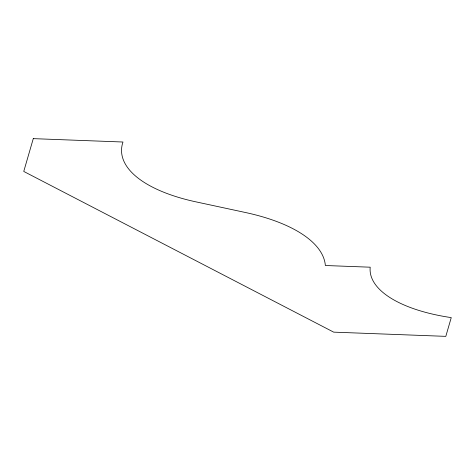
<?xml version="1.0" encoding="UTF-8"?>
<svg xmlns="http://www.w3.org/2000/svg" width="475" height="475" viewBox="0 0 475 475"><rect width="100%" height="100%" fill="white"/><g stroke="black" fill="none" stroke-linecap="round" stroke-linejoin="round"><path stroke-width="0.71" d="M33.28 138.641L23.75 171.439L333.688 332.144L445.805 336.359L451.25 317.615A126.57 52.689 -0.9 0 1 370.203 267.199L325.357 265.513A153.841 64.042 -0.9 0 0 245.504 212.521L196.098 201.893A143.486 59.731 -0.9 0 1 122.978 142.013L33.28 138.641"/></g></svg>
